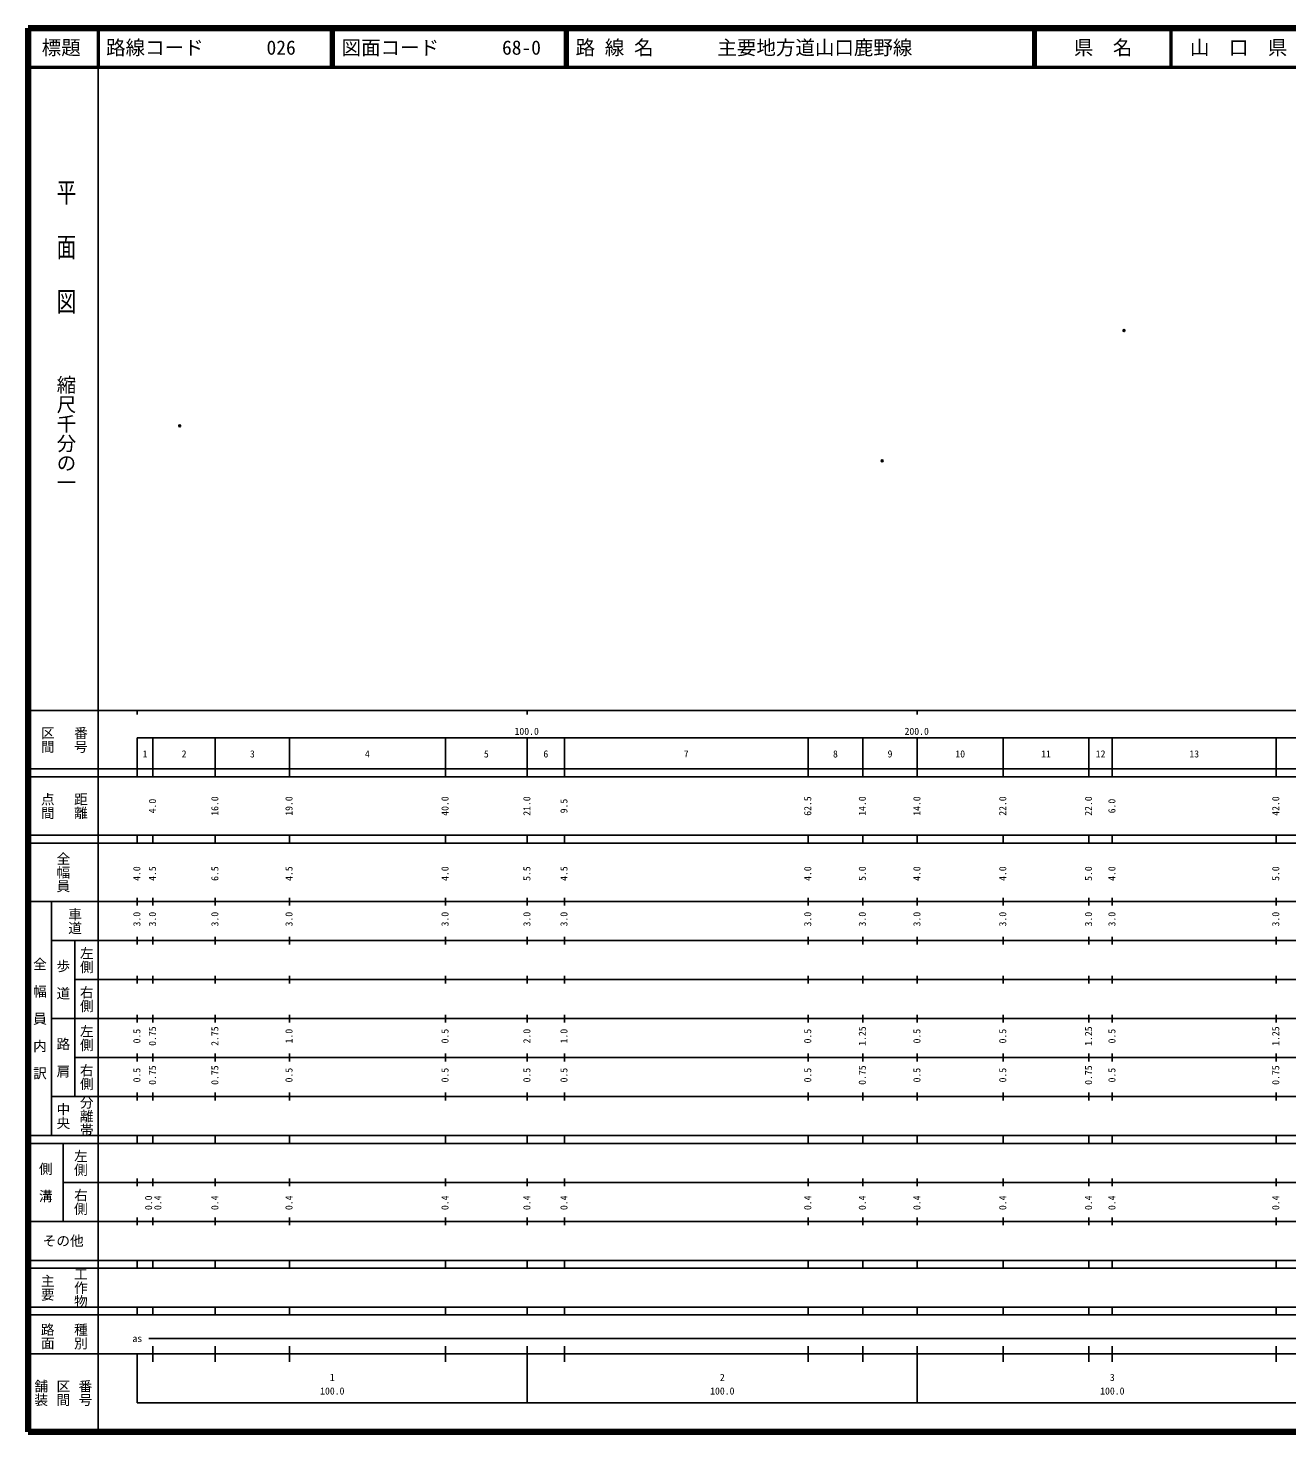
# Model space of a CAD drawing. Units: millimetres on the paper. Extents: x 40 to 680, y 20 to 380.
# Drawn here: x 40 to 362.8, y 20 to 380 of the extents above; entities that cross this region are included whole.
import ezdxf
from ezdxf.enums import TextEntityAlignment as Align

# ---------------------------------------------------------------- set-up
doc = ezdxf.new("R2010")
doc.units = ezdxf.units.MM
doc.header["$PDMODE"] = 32
doc.header["$PDSIZE"] = 0.5
doc.layers.add('M-OTRS', color=6, linetype='Continuous')
doc.layers.add('M-TTL-TXT', color=7, linetype='Continuous')
for name, color, linetype, lineweight in [('M-TTL', 2, 'Continuous', 140), ('M-TTL-BAND', 7, 'Continuous', 25), ('M-TTL-LINE', 7, 'Continuous', 50)]:
    doc.layers.add(name, color=color, linetype=linetype, lineweight=lineweight)
doc.styles.add('@ＭＳ ゴシック', font='')
doc.styles.add('ＭＳ ゴシック', font='')
doc.styles.get('@ＭＳ ゴシック').set_extended_font_data('@MS Gothic')
doc.styles.get('ＭＳ ゴシック').set_extended_font_data('MS Gothic')

msp = doc.modelspace()

# ---------------------------------------------------------------- linework, layer by layer
at = {"layer": 'M-OTRS'}
for p in [(320.994, 302.419), (78.87, 278.035), (259.02, 269.024)]:
    msp.add_point(p, dxfattribs=at)
at = {"layer": 'M-TTL'}
for p, q in [((40, 380), (40, 20)), ((680, 380), (40, 380)), ((40, 20), (680, 20))]:
    msp.add_line(p, q, dxfattribs=at)
at = {"layer": 'M-TTL-BAND'}
for p, q in [((58, 370), (58, 20)), ((40, 205), (579, 205)), ((68, 205), (68, 204)), ((168, 205), (168, 204)), ((268, 205), (268, 204)), ((68, 198), (579, 198)), ((68, 198), (68, 188)), ((72, 188), (72, 198)), ((88, 188), (88, 198)), ((107, 188), (107, 198)), ((147, 188), (147, 198)), ((168, 188), (168, 198)), ((177.5, 188), (177.5, 198)), ((240, 188), (240, 198)), ((254, 188), (254, 198)), ((268, 188), (268, 198)), ((290, 188), (290, 198)), ((312, 188), (312, 198)), ((318, 188), (318, 198)), ((360, 188), (360, 198)), ((40, 190), (579, 190)), ((40, 188), (579, 188)), ((40, 173), (579, 173)), ((68, 171), (68, 173)), ((72, 171), (72, 173)), ((88, 171), (88, 173)), ((107, 171), (107, 173)), ((147, 171), (147, 173)), ((168, 171), (168, 173)), ((177.5, 171), (177.5, 173)), ((240, 171), (240, 173)), ((254, 171), (254, 173)), ((268, 171), (268, 173)), ((290, 171), (290, 173)), ((312, 171), (312, 173)), ((318, 171), (318, 173)), ((360, 171), (360, 173)), ((40, 171), (579, 171)), ((40, 156), (579, 156)), ((46, 96), (46, 156)), ((68, 155), (68, 157)), ((72, 155), (72, 157)), ((88, 155), (88, 157)), ((107, 155), (107, 157)), ((147, 155), (147, 157)), ((168, 155), (168, 157)), ((177.5, 155), (177.5, 157)), ((240, 155), (240, 157)), ((254, 155), (254, 157)), ((268, 155), (268, 157)), ((290, 155), (290, 157)), ((312, 155), (312, 157)), ((318, 155), (318, 157)), ((360, 155), (360, 157)), ((46, 146), (579, 146)), ((52, 146), (52, 106)), ((68, 145), (68, 147)), ((72, 145), (72, 147)), ((88, 145), (88, 147)), ((107, 145), (107, 147)), ((147, 145), (147, 147)), ((168, 145), (168, 147)), ((177.5, 145), (177.5, 147)), ((240, 145), (240, 147)), ((254, 145), (254, 147)), ((268, 145), (268, 147)), ((290, 145), (290, 147)), ((312, 145), (312, 147)), ((318, 145), (318, 147)), ((360, 145), (360, 147)), ((68, 135), (68, 137)), ((72, 135), (72, 137)), ((88, 135), (88, 137)), ((107, 135), (107, 137)), ((147, 135), (147, 137)), ((168, 135), (168, 137)), ((177.5, 135), (177.5, 137)), ((240, 135), (240, 137)), ((254, 135), (254, 137)), ((268, 135), (268, 137)), ((290, 135), (290, 137)), ((312, 135), (312, 137)), ((318, 135), (318, 137)), ((360, 135), (360, 137)), ((52, 136), (579, 136)), ((46, 126), (579, 126)), ((68, 125), (68, 127)), ((72, 125), (72, 127)), ((88, 125), (88, 127)), ((107, 125), (107, 127)), ((147, 125), (147, 127)), ((168, 125), (168, 127)), ((177.5, 125), (177.5, 127)), ((240, 125), (240, 127)), ((254, 125), (254, 127)), ((268, 125), (268, 127)), ((290, 125), (290, 127)), ((312, 125), (312, 127)), ((318, 125), (318, 127)), ((360, 125), (360, 127)), ((52, 116), (579, 116)), ((68, 115), (68, 117)), ((72, 115), (72, 117)), ((88, 115), (88, 117)), ((107, 115), (107, 117)), ((147, 115), (147, 117)), ((168, 115), (168, 117)), ((177.5, 115), (177.5, 117)), ((240, 115), (240, 117)), ((254, 115), (254, 117)), ((268, 115), (268, 117)), ((290, 115), (290, 117)), ((312, 115), (312, 117)), ((318, 115), (318, 117)), ((360, 115), (360, 117)), ((46, 106), (579, 106)), ((68, 105), (68, 107)), ((72, 105), (72, 107)), ((88, 105), (88, 107)), ((107, 105), (107, 107)), ((147, 105), (147, 107)), ((168, 105), (168, 107)), ((177.5, 105), (177.5, 107)), ((240, 105), (240, 107)), ((254, 105), (254, 107)), ((268, 105), (268, 107)), ((290, 105), (290, 107)), ((312, 105), (312, 107)), ((318, 105), (318, 107)), ((360, 105), (360, 107)), ((40, 96), (579, 96)), ((40, 94), (579, 94)), ((49, 94), (49, 74)), ((68, 94), (68, 96)), ((72, 94), (72, 96)), ((88, 94), (88, 96)), ((107, 94), (107, 96)), ((147, 94), (147, 96)), ((168, 94), (168, 96)), ((177.5, 94), (177.5, 96)), ((240, 94), (240, 96)), ((254, 94), (254, 96)), ((268, 94), (268, 96)), ((290, 94), (290, 96)), ((312, 94), (312, 96)), ((318, 94), (318, 96)), ((360, 94), (360, 96)), ((49, 84), (579, 84)), ((68, 83), (68, 85)), ((72, 83), (72, 85)), ((88, 83), (88, 85)), ((107, 83), (107, 85)), ((147, 83), (147, 85)), ((168, 83), (168, 85)), ((177.5, 83), (177.5, 85)), ((240, 83), (240, 85)), ((254, 83), (254, 85)), ((268, 83), (268, 85)), ((290, 83), (290, 85)), ((312, 83), (312, 85)), ((318, 83), (318, 85)), ((360, 83), (360, 85)), ((40, 74), (579, 74)), ((68, 73), (68, 75)), ((72, 73), (72, 75)), ((88, 73), (88, 75)), ((107, 73), (107, 75)), ((147, 73), (147, 75)), ((168, 73), (168, 75)), ((177.5, 73), (177.5, 75)), ((240, 73), (240, 75)), ((254, 73), (254, 75)), ((268, 73), (268, 75)), ((290, 73), (290, 75)), ((312, 73), (312, 75)), ((318, 73), (318, 75)), ((360, 73), (360, 75)), ((40, 64), (579, 64)), ((40, 62), (579, 62)), ((68, 62), (68, 64)), ((72, 62), (72, 64)), ((88, 62), (88, 64)), ((107, 62), (107, 64)), ((147, 62), (147, 64)), ((168, 62), (168, 64)), ((177.5, 62), (177.5, 64)), ((240, 62), (240, 64)), ((254, 62), (254, 64)), ((268, 62), (268, 64)), ((290, 62), (290, 64)), ((312, 62), (312, 64)), ((318, 62), (318, 64)), ((360, 62), (360, 64)), ((40, 52), (579, 52)), ((68, 50), (68, 52)), ((72, 50), (72, 52)), ((88, 50), (88, 52)), ((107, 50), (107, 52)), ((147, 50), (147, 52)), ((168, 50), (168, 52)), ((177.5, 50), (177.5, 52)), ((240, 50), (240, 52)), ((254, 50), (254, 52)), ((268, 50), (268, 52)), ((290, 50), (290, 52)), ((312, 50), (312, 52)), ((318, 50), (318, 52)), ((360, 50), (360, 52)), ((40, 50), (579, 50)), ((71, 44), (472, 44)), ((40, 40), (579, 40)), ((68, 40), (68, 27.5)), ((72, 38), (72, 42)), ((88, 38), (88, 42)), ((107, 38), (107, 42)), ((147, 38), (147, 42)), ((168, 27.5), (168, 42)), ((177.5, 38), (177.5, 42)), ((240, 38), (240, 42)), ((254, 38), (254, 42)), ((268, 27.5), (268, 42)), ((290, 38), (290, 42)), ((312, 38), (312, 42)), ((318, 38), (318, 42)), ((360, 38), (360, 42)), ((68, 27.5), (579, 27.5))]:
    msp.add_line(p, q, dxfattribs=at)
at = {"layer": 'M-TTL-LINE'}
for p, q in [((58, 380), (58, 370)), ((117.75, 380), (117.75, 370)), ((118.25, 380), (118.25, 370)), ((177.75, 380), (177.75, 370)), ((178.25, 380), (178.25, 370)), ((297.75, 380), (297.75, 370)), ((298.25, 380), (298.25, 370)), ((333, 380), (333, 370)), ((40, 370), (680, 370))]:
    msp.add_line(p, q, dxfattribs=at)

# ---------------------------------------------------------------- texts
at = {"layer": 'M-TTL-BAND', "style": '@ＭＳ ゴシック', "width": 1.4}
msp.add_text('平  面  図', height=3.666, rotation=270, dxfattribs=at).set_placement((49.777, 306.475), align=Align.MIDDLE_RIGHT)
at = {"layer": 'M-TTL-BAND', "style": '@ＭＳ ゴシック'}
msp.add_text('縮尺千分の一', height=3.666, rotation=270, dxfattribs=at).set_placement((49.777, 261.03), align=Align.MIDDLE_RIGHT)
for s, p in [('区間', (45, 197.5)), ('番号', (53.5, 197.5)), ('点間', (45, 180.5)), ('距離', (53.5, 180.5)), ('全幅員', (49, 163.5)), ('車道', (52, 151)), ('左側', (55, 141)), ('全\u3000幅\u3000員\u3000内\u3000訳', (43, 126)), ('歩\u3000道', (49, 136)), ('右側', (55, 131)), ('左側', (55, 121)), ('路\u3000肩', (49, 116)), ('右側', (55, 111)), ('分離帯', (55, 101)), ('中央', (49, 101)), ('左側', (53.5, 89)), ('側\u3000溝', (44.5, 84)), ('右側', (53.5, 79)), ('工作物', (53.5, 57)), ('主要', (45, 57)), ('路面', (45, 44.5)), ('種別', (53.5, 44.5)), ('舗装', (43.333, 30)), ('区間', (49, 30)), ('番号', (54.667, 30))]:
    msp.add_text(s, height=2.566, rotation=270, dxfattribs=at).set_placement(p, align=Align.MIDDLE_CENTER)
at = {"layer": 'M-TTL-BAND', "style": 'ＭＳ ゴシック'}
for s, p in [('100.0', (167.844, 198.195)), ('200.0', (267.844, 198.195)), ('1', (70, 192.405)), ('2', (80, 192.405)), ('3', (97.5, 192.405)), ('4', (127, 192.405)), ('5', (157.5, 192.405)), ('6', (172.75, 192.405)), ('7', (208.75, 192.405)), ('8', (247, 192.405)), ('9', (261, 192.405)), ('10', (279, 192.405)), ('11', (301, 192.405)), ('12', (315, 192.405)), ('13', (339, 192.405)), ('as', (68, 42.5)), ('1', (118, 32.523)), ('2', (218, 32.523)), ('3', (318, 32.523)), ('100.0', (118, 29.033)), ('100.0', (218, 29.033)), ('100.0', (318, 29.033))]:
    msp.add_text(s, height=1.833, dxfattribs=at).set_placement(p, align=Align.BOTTOM_CENTER)
for s, p in [('4.0', (73.348, 180.5)), ('16.0', (89.348, 180.5)), ('19.0', (108.348, 180.5)), ('40.0', (148.348, 180.5)), ('21.0', (169.348, 180.5)), ('9.5', (178.848, 180.5)), ('62.5', (241.348, 180.5)), ('14.0', (255.348, 180.5)), ('14.0', (269.348, 180.5)), ('22.0', (291.348, 180.5)), ('22.0', (313.348, 180.5)), ('6.0', (319.348, 180.5)), ('42.0', (361.348, 180.5)), ('4.0', (69.348, 163.174)), ('4.5', (73.348, 163.174)), ('6.5', (89.348, 163.174)), ('4.5', (108.348, 163.174)), ('4.0', (148.348, 163.174)), ('5.5', (169.348, 163.174)), ('4.5', (178.848, 163.174)), ('4.0', (241.348, 163.174)), ('5.0', (255.348, 163.174)), ('4.0', (269.348, 163.174)), ('4.0', (291.348, 163.174)), ('5.0', (313.348, 163.174)), ('4.0', (319.348, 163.174)), ('5.0', (361.348, 163.174)), ('3.0', (69.348, 151.5)), ('3.0', (73.348, 151.5)), ('3.0', (89.348, 151.5)), ('3.0', (108.348, 151.5)), ('3.0', (148.348, 151.5)), ('3.0', (169.348, 151.5)), ('3.0', (178.848, 151.5)), ('3.0', (241.348, 151.5)), ('3.0', (255.348, 151.5)), ('3.0', (269.348, 151.5)), ('3.0', (291.348, 151.5)), ('3.0', (313.348, 151.5)), ('3.0', (319.348, 151.5)), ('3.0', (361.348, 151.5)), ('0.5', (69.348, 121.5)), ('0.75', (73.348, 121.5)), ('2.75', (89.348, 121.5)), ('1.0', (108.348, 121.5)), ('0.5', (148.348, 121.5)), ('2.0', (169.348, 121.5)), ('1.0', (178.848, 121.5)), ('0.5', (241.348, 121.5)), ('1.25', (255.348, 121.5)), ('0.5', (269.348, 121.5)), ('0.5', (291.348, 121.5)), ('1.25', (313.348, 121.5)), ('0.5', (319.348, 121.5)), ('1.25', (361.348, 121.5)), ('0.5', (69.348, 111.5)), ('0.75', (73.348, 111.5)), ('0.75', (89.348, 111.5)), ('0.5', (108.348, 111.5)), ('0.5', (148.348, 111.5)), ('0.5', (169.348, 111.5)), ('0.5', (178.848, 111.5)), ('0.5', (241.348, 111.5)), ('0.75', (255.348, 111.5)), ('0.5', (269.348, 111.5)), ('0.5', (291.348, 111.5)), ('0.75', (313.348, 111.5)), ('0.5', (319.348, 111.5)), ('0.75', (361.348, 111.5)), ('0.0', (72.348, 78.764)), ('0.4', (74.718, 78.764)), ('0.4', (89.348, 78.764)), ('0.4', (108.348, 78.764)), ('0.4', (148.348, 78.764)), ('0.4', (169.348, 78.764)), ('0.4', (178.848, 78.764)), ('0.4', (241.348, 78.764)), ('0.4', (255.348, 78.764)), ('0.4', (269.348, 78.764)), ('0.4', (291.348, 78.764)), ('0.4', (313.348, 78.764)), ('0.4', (319.348, 78.764)), ('0.4', (361.348, 78.764))]:
    msp.add_text(s, height=1.833, rotation=90, dxfattribs=at).set_placement(p, align=Align.BOTTOM_CENTER)
msp.add_text('その他', height=2.566, dxfattribs=at).set_placement((49, 69), align=Align.MIDDLE_CENTER)
at = {"layer": 'M-TTL-TXT', "style": 'ＭＳ ゴシック'}
for s, p in [('標題', (48.5, 375)), ('県\u3000名', (315.625, 375)), ('山\u3000口\u3000県', (350.375, 375))]:
    msp.add_text(s, height=3.666, dxfattribs=at).set_placement(p, align=Align.MIDDLE_CENTER)
for s, p in [('路線コード', (60, 375)), ('026', (101.142, 375)), ('図面コード', (120.38, 375)), ('68-0', (161.521, 375)), ('路 線 名', (180.38, 375)), ('主要地方道山口鹿野線', (216.734, 375))]:
    msp.add_text(s, height=3.666, dxfattribs=at).set_placement(p, align=Align.MIDDLE_LEFT)

doc.saveas('drawing.dxf')
